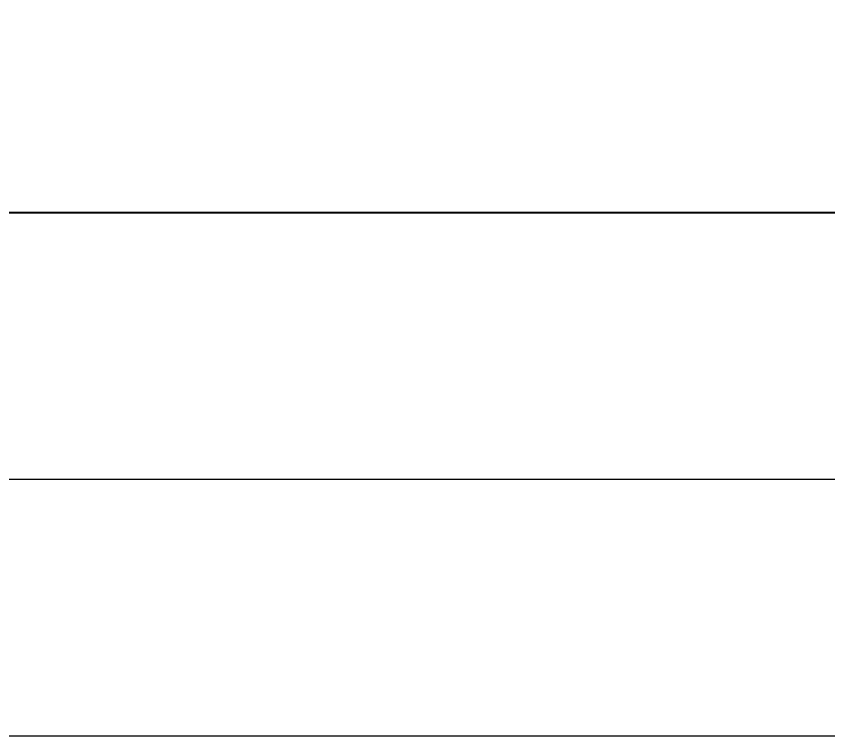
# Model space of a CAD drawing. Header units: millimetres. Extents: x -75 to 3710, y -20 to 2482.
# Drawn here: x 1427.3 to 1613.4, y 2316.6 to 2481.6 of the extents above; entities that cross this region are included whole.
import ezdxf

# ---------------------------------------------------------------- set-up
doc = ezdxf.new("R2010")
doc.units = ezdxf.units.MM
doc.layers.add('ZANO_R', color=7, linetype='Continuous', lineweight=0)
doc.layers.add('ZANO_W', color=1, linetype='Continuous', lineweight=0)
doc.styles.add('Arial', font='arial.ttf')
doc.styles.get("Standard").update_dxf_attribs({"font": 'ARIALUNI.TTF'})
doc.dimstyles.new('pl i ang', dxfattribs={"dimtxt": 50, "dimasz": 50, "dimexe": 1.25, "dimexo": 0.625, "dimgap": 10, "dimtad": 1, "dimtoh": 1, "dimtxsty": 'Standard', "dimcen": 2.5, "dimclrd": 1, "dimclre": 1, "dimclrt": 1, "dimadec": 0, "dimazin": 0, "dimtfac": 1, "dimtmove": 0, "dimatfit": 3, "dimfxl": 1, "dimarcsym": 1})

# ---------------------------------------------------------------- blocks, each defined once
blk = doc.blocks.new('*D411')
at = {"layer": 'ZANO_W', "color": 1, "lineweight": -2}
for p, q in [((77.8, 2365.95), (77.8, 2446.57)), ((1877.8, 2379.85), (1877.8, 2446.57)), ((102.8, 2436.57), (1852.8, 2436.57))]:
    blk.add_line(p, q, dxfattribs=at)
at = {"layer": 'ZANO_W', "color": 1}
for points in [[(102.8, 2440.74), (102.8, 2432.4), (77.8, 2436.57)], [(1852.8, 2432.4), (1852.8, 2440.74), (1877.8, 2436.57)]]:
    blk.add_solid(points, dxfattribs=at)
at = {"layer": 'ZANO_W', "color": 1, "insert": (977.8, 2461.89), "char_height": 30, "attachment_point": 5, "style": 'Arial'}
blk.add_mtext('1800', dxfattribs=at)

msp = doc.modelspace()

# ---------------------------------------------------------------- linework, layer by layer
at = {"layer": 'ZANO_R'}
for p, q in [((377.78, 2375.47), (1577.83, 2375.47)), ((1577.83, 2375.47), (1867.8, 2375.47)), ((1032.8, 2316.6), (1577.83, 2316.6)), ((1577.83, 2316.6), (1617.86, 2316.6))]:
    msp.add_line(p, q, dxfattribs=at)

# ---------------------------------------------------------------- dimensions: what is measured, and where the dimension line sits
at = {"layer": 'ZANO_W'}
dim = msp.add_linear_dim(base=(1877.8, 2436.57), p1=(77.8, 2355.95), p2=(1877.8, 2369.85), dimstyle='pl i ang', override={"dimtxt": 30, "dimasz": 25, "dimexe": 10, "dimexo": 10, "dimtoh": 0, "dimdec": 0, "dimtxsty": 'Arial', "dimtdec": 0, "dimtmove": 1}, dxfattribs=at)
dim.commit()
dim.dimension.update_dxf_attribs({"geometry": '*D411', "text_midpoint": (977.8, 2461.89)})

doc.saveas('drawing.dxf')
